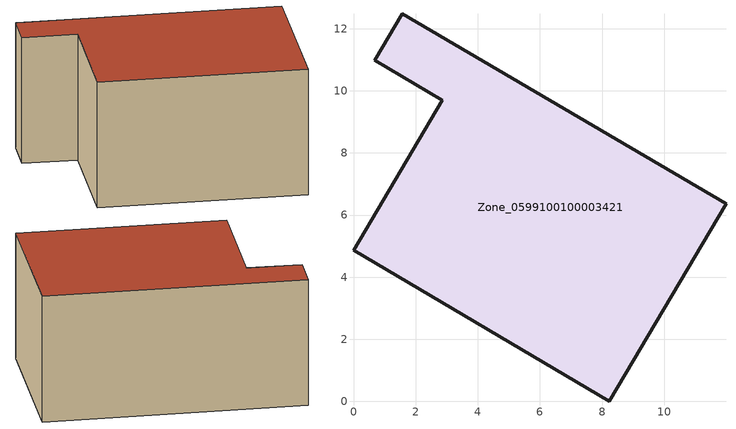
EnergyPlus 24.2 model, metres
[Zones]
Zone_0599100100003421
 floor ground (C_G): 1.58,12.49 11.99,6.36 8.24,0 0,4.87 2.85,9.69 0.68,10.99 z1.47
 wall outside (C_F): 8.24,0 11.99,6.36 1.58,12.49 0.68,10.99 2.85,9.69 0,4.87 8.24,0 z1.47:7.58
 roof outside (C_R): 11.99,6.36 1.58,12.49 0.68,10.99 2.85,9.69 0,4.87 8.24,0 z7.58
[BUILDING]
Pand.0599100100003421: North Axis=0; Terrain=City; Loads Convergence Tolerance Value=0.04; Temperature Convergence Tolerance Value=0.4; Solar Distribution=FullExterior; Maximum Number of Warmup Days=25; Minimum Number of Warmup Days=1
[Site:Location]
Rotterdam.The.Hague.AP_ZH_NLD Design_Conditions: Latitude=51.96; Longitude=4.45; Time Zone=1; Elevation=-4.5
[SITE:GROUNDTEMPERATURE:BUILDINGSURFACE]
18, 18, 18, 18, 18, 18, 18, 18, 18, 18, 18, 18
[MATERIAL] Thermal Absorptance=0.9; Solar Absorptance=0.7; Visible Absorptance=0.7
Name | Roughness | Thickness | Conductivity | Density | Specific Heat
G.TI.2006-2014 | MediumSmooth | 0.15 | 0.06 | 540 | 1210
F.TI.2006-2014 | Rough | 0.3 | 0.12 | 1920 | 840
R.TI.2006-2014 | MediumRough | 0.2 | 0.08 | 1500 | 1000
[CONSTRUCTION]
C_G: G.TI.2006-2014
C_F: F.TI.2006-2014
C_R: R.TI.2006-2014
[ZONE]
Zone_0599100100003421: Type=1; Multiplier=1; Ceiling Height=Autocalculate; Volume=Autocalculate; Floor Area=autocalculate; Part of Total Floor Area=Yes
[ZONEINFILTRATION:DESIGNFLOWRATE]
Infil_Zone_0599100100003421: Zone or ZoneList or Space or SpaceList=Zone_0599100100003421; Schedule=AlwaysOn; Design Flow Rate Calculation Method=Flow/Area; Flow Rate per Floor Area=0.0015; Constant Term Coefficient=1; Temperature Term Coefficient=0; Velocity Term Coefficient=0; Velocity Squared Term Coefficient=0
[HVACTEMPLATE:ZONE:IDEALLOADSAIRSYSTEM]
Zone_0599100100003421: Maximum Heating Supply Air Temperature=50; Minimum Cooling Supply Air Temperature=13; Maximum Heating Supply Air Humidity Ratio=0.0156; Minimum Cooling Supply Air Humidity Ratio=0.0077; Heating Limit=NoLimit; Cooling Limit=NoLimit; Dehumidification Control Type=ConstantSensibleHeatRatio; Cooling Sensible Heat Ratio=0.7; Dehumidification Setpoint=60; Humidification Control Type=None; Humidification Setpoint=30; Outdoor Air Method=None; Outdoor Air Flow Rate per Person=0.00944; Outdoor Air Flow Rate per Zone Floor Area=0; Outdoor Air Flow Rate per Zone=0; Demand Controlled Ventilation Type=None; Outdoor Air Economizer Type=NoEconomizer; Heat Recovery Type=None; Sensible Heat Recovery Effectiveness=0.7; Latent Heat Recovery Effectiveness=0.65
[ZONECONTROL:THERMOSTAT]
ThermostatControl_Zone_0599100100003421: Zone or ZoneList=Zone_0599100100003421; Control Type Schedule=DualSetpointControlType; Control 1=Thermostat_Zone_0599100100003421; Temperature Difference Between Cutout And Setpoint=0
[THERMOSTATSETPOINT:DUALSETPOINT]
Thermostat_Zone_0599100100003421: Heating Setpoint Temperature Schedule=HeatingSetpoint_Zone_0599100100003421; Cooling Setpoint Temperature Schedule=CoolingSetpoint_Zone_0599100100003421
[SCHEDULE:COMPACT]
HeatingSetpoint_Zone_0599100100003421: Through: 12/31, For: AllDays, Until: 24:00, 21
CoolingSetpoint_Zone_0599100100003421: Through: 12/31, For: AllDays, Until: 24:00, 24
DualSetpointControlType: Through: 12/31, For: AllDays, Until: 24:00, 4
AlwaysOn: Through: 12/31, For: AllDays, Until: 24:00, 1
